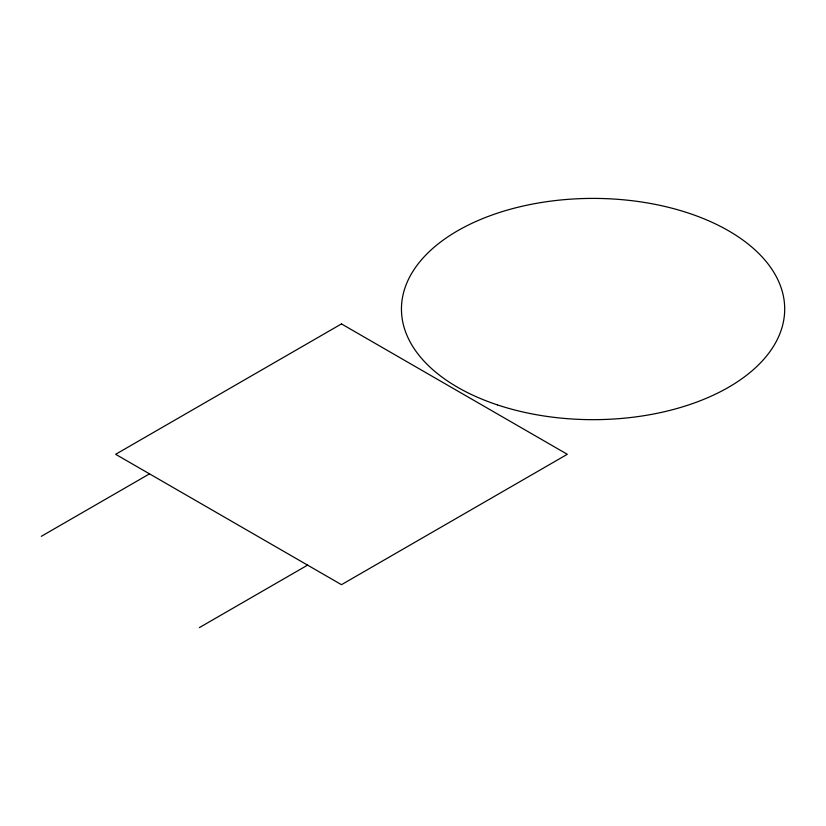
<?xml version="1.0" encoding="UTF-8"?>
<svg xmlns="http://www.w3.org/2000/svg" width="826" height="826" viewBox="0 0 826 826"><rect width="100%" height="100%" fill="white"/><g stroke="black" fill="none" stroke-linecap="round" stroke-linejoin="round"><path stroke-width="1.24" d="M41.3 536.332L149.516 473.856M199.386 627.595L307.592 565.118M341.468 323.916L115.64 454.3L341.468 584.684L567.307 454.3L341.468 323.916M497.262 404.843A191.622 110.632 0 0 0 784.7 309.038A191.622 110.632 0 0 0 497.262 213.222A191.622 110.632 0 0 0 497.262 404.843"/></g></svg>
